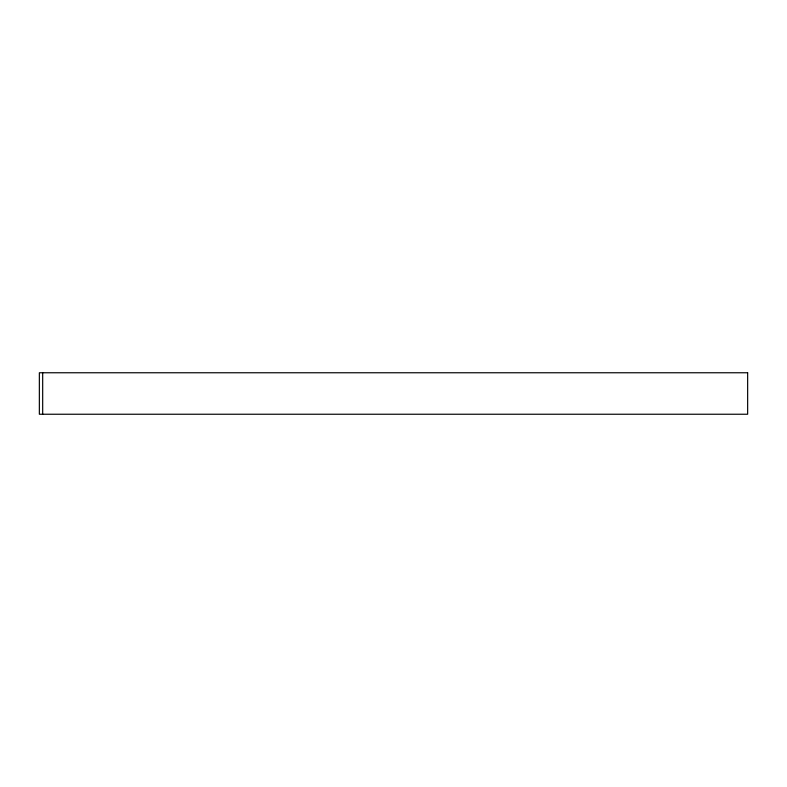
<?xml version="1.0" encoding="UTF-8"?>
<svg xmlns="http://www.w3.org/2000/svg" width="787" height="787" viewBox="0 0 787 787"><rect width="100%" height="100%" fill="white"/><g stroke="black" fill="none" stroke-linecap="round" stroke-linejoin="round"><path stroke-width="1.18" d="M42.685 372.763L42.685 414.237M747.65 372.763L39.35 372.763L39.35 414.237L747.65 414.237L747.65 372.763"/></g></svg>
